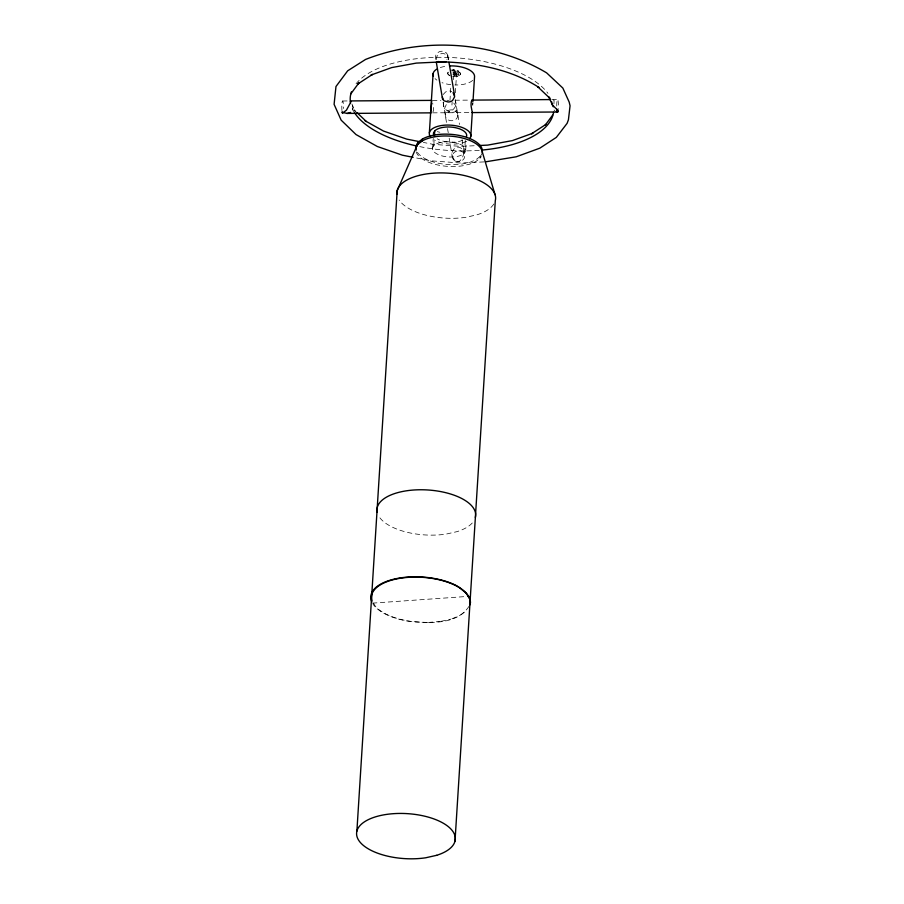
<?xml version="1.0" encoding="UTF-8"?>
<svg xmlns="http://www.w3.org/2000/svg" width="904" height="904" viewBox="0 0 904 904"><rect width="100%" height="100%" fill="white"/><g stroke="black" fill="none" stroke-linecap="round" stroke-linejoin="round"><path stroke-width="0.68" stroke-dasharray="4.52 3.39" d="M432.575 149.16L433.253 138.414M433.784 145.872L434.214 139.148M449.955 100.581L450.904 85.552M458.238 74.569L458.012 70.546L453.887 69.438L453.763 71.359L457.887 72.467L458.238 74.569L454.475 75.563L451.39 74.727M451.943 105.033L452.124 102.208M453.537 79.676L453.808 75.45M454.475 75.563L454.599 73.642L458.362 72.648M455.367 92.818L456.565 73.676M457.887 72.467L458.012 70.546M452.938 76.557A6.385 2.904 3.6 0 0 460.464 73.845L460.475 73.552A6.385 2.904 3.6 0 0 452 70.614M464.509 152.923L465.357 139.487M465.718 149.635L466.227 141.566M472.747 105.406L472.916 102.581M416.156 151.861A33.29 15.165 3.6 0 0 462.306 165.839L469.741 164.166L475.764 161.613L479.967 158.347L480.08 156.505A33.29 15.165 3.6 0 0 482.182 152.753M352.616 110.017L352.91 107.983L351.78 103.79M472.543 104.446L472.894 102.898M435.965 59.494C436.383 51.901 448.565 51.291 448.339 59.438M443.762 102.333C440.598 114.367 465.323 116.458 453.763 103.101M432.948 111.87L432.959 111.825A5.65 2.859 76.1 0 0 433.298 106.378L432.7 103.248M553.926 103.903L554.107 100.242L552.333 99.847M443.096 94.57L445.672 91.892L448.768 90.897A6.249 5.537 -6.4 0 1 451.83 91.722M468.961 606.392C456.317 625.692 427.682 623.059 407.534 621.071A49.935 22.747 3.6 0 1 373.024 604.121M446.327 104.627C438.112 119.125 459.831 110.582 455.243 101.203M480.08 156.505L475.877 159.759L469.854 162.313L462.419 163.986A33.29 15.165 3.6 0 1 416.665 151.002M460.882 614.889L466.238 610.742M452.045 618.765L459.763 615.5M451.378 70.105L453.887 69.438M440.971 621.353L450.734 619.161M428.406 622.438L439.807 621.511M372.425 603.137L465.334 596.583M474.171 145.747L460.644 146.38L433.016 144.335L423.332 142.414M484.103 161.906L460.475 163.014L430.688 160.799L414.484 157.59M342.571 100.988L348.187 100.943M432.474 100.378L440.903 100.321M454.961 100.22L470.408 100.118M551.892 99.564L557.508 99.53M432.643 112.842L470.577 112.593M427.728 622.449L415.241 621.929A49.449 22.521 3.6 0 1 375.544 606.539L371.985 600.697M447.084 100.276L448.734 100.4M437.276 131.668L439.841 132.255M555.011 111.034L554.073 109.994M355.95 111.644L354.052 109.847L355.193 111.237L351.859 103.87M447.796 55.381L448.734 60.907M455.277 99.609L459.492 124.492M462.057 139.691L464.633 154.9M443.096 102.31L446.599 123.046M447.536 128.571L448.237 132.718M449.175 138.244L452.452 157.601M472.25 522.998A49.449 22.521 3.6 0 1 457.062 531.631L446.011 534.117A49.449 22.521 3.6 0 1 378.516 515.721M453.073 72.399A2.452 1.119 3.6 0 1 456.576 73.529A2.452 1.119 3.6 0 1 453.288 74.478M453.062 72.682A2.452 1.119 3.6 0 1 456.554 73.823A2.452 1.119 3.6 0 1 453.277 74.772M481.29 156.528A33.29 15.165 3.6 0 1 479.967 158.347M462.712 140.176A16.645 7.582 3.6 0 1 437.242 138.798M452.96 74.252A2.452 1.119 3.6 0 1 456.452 75.394A2.452 1.119 3.6 0 1 453.175 76.331M493.821 204.01A49.449 22.521 3.6 0 1 476.996 214.802L465.944 217.288A49.449 22.521 3.6 0 1 399.161 200.066M472.702 80.332A20.803 9.481 3.6 0 1 454.881 84.987M450.813 84.694A20.803 9.481 3.6 0 1 442.022 82.682M436.881 80.117A20.803 9.481 3.6 0 1 435.05 78.603M440.316 67.551A20.803 9.481 3.6 0 1 447.39 66.105M466.114 141.453A20.803 9.481 3.6 0 1 434.282 139.984M436.146 59.427A6.238 5.526 -9.6 0 1 442.056 51.189A6.238 5.526 -9.6 0 1 446.915 59.585M556.751 106.062A6.238 0.836 89.6 0 1 557.734 99.666A6.238 0.836 89.6 0 1 558.356 108.627M341.961 110.593A6.238 0.836 89.6 0 1 342.458 101.078A6.238 0.836 89.6 0 1 343.475 108.548M479.256 150.29A101.96 46.443 3.6 0 1 419.806 146.629M354.379 112.435A101.96 46.443 3.6 0 1 351.441 106.333M356.063 83.756A101.96 46.443 3.6 0 1 452.079 57.585A101.96 46.443 3.6 0 1 547.982 93.394M453.096 73.812A1.345 0.61 3.6 0 0 455.119 73.925A1.345 0.61 3.6 0 0 454.893 72.998L454.576 72.908A1.345 0.61 3.6 0 0 453.017 73.055M460.475 73.552A6.385 2.904 3.6 0 1 452.96 76.264M449.977 75.473A6.385 2.904 3.6 0 1 448.373 71.913M451.977 70.896A6.385 2.904 3.6 0 1 460.464 73.845M449.955 75.766A6.385 2.904 3.6 0 1 448.35 72.207M453.085 74.094A1.345 0.61 3.6 0 0 455.096 74.218A1.345 0.61 3.6 0 0 454.87 73.292L454.554 73.201A1.345 0.61 3.6 0 0 453.243 73.247M464.114 152.719L462.306 158.019L459.729 161.149L457.887 161.76C443.435 155.68 458.701 138.391 464.125 152.652M457.808 115.271C457.469 122.978 444.881 122.345 445.299 114.605C445.943 107.915 457.989 108.435 457.808 115.271M434.157 145.374L432.813 147.194A16.645 7.582 3.6 0 0 444 156.369A16.645 7.582 3.6 0 0 464.147 153.42L465.492 151.601A16.645 7.582 3.6 0 0 454.294 142.436A16.645 7.582 3.6 0 0 434.157 145.374M455.13 161.002A6.238 5.526 -9.6 0 0 464.758 156.335A6.238 5.526 -9.6 0 0 455.729 151.397A6.238 5.526 -9.6 0 0 455.13 161.002"/><path stroke-width="1.36" d="M356.888 831.138L397.184 190.631L416.009 147.894A33.29 15.165 3.6 0 1 418.1 144.143L422.304 140.888A33.29 15.165 3.6 0 1 457.062 136.911A33.29 15.165 3.6 0 1 481.911 150.64L495.064 194.71M418.1 144.143L418.213 142.301L422.417 139.035A33.29 15.165 3.6 0 1 461.322 135.871A33.29 15.165 3.6 0 1 482.182 152.753M422.304 140.888L422.417 139.035M429.366 132.831L433.095 73.665M434.383 136.459L434.722 131.08M470.792 136.391L472.295 112.446M473.007 101.18L474.51 77.235A20.803 9.481 3.6 0 0 450.022 65.924M455.006 841.115L495.302 200.609A49.449 22.521 3.6 0 0 447.943 173.15A49.449 22.521 3.6 0 0 396.924 194.157M351.419 91.903A101.96 46.443 3.6 0 0 350.503 102.66L346.469 110.141L343.034 112.763L342.221 112.367L347.17 113.418L350.65 112.424M469.639 605.183L470.509 602.313C469.775 594.075 462.543 589.295 456.045 585.453A49.935 22.747 3.6 0 0 397.037 578.492A49.935 22.747 3.6 0 0 371.838 601.951M350.594 94.163L358.911 82.897L357.622 84.117L372.459 74.422L371.081 75.021L391.647 67.597L416.303 63.099L439.299 62.014M545.089 125.317L552.581 115.181M546.378 124.097L531.541 133.781L532.919 133.182L512.353 140.617L487.697 145.115L479.583 145.499M446.034 61.811L437.287 61.913M468.125 596.38L468.86 596.335M485.493 161.839L516.252 156.787L539.812 148.177L556.322 137.397L567.102 123.351L568.424 119.803L570.062 105.779L569.181 102.073L562.842 88.061L546.615 72.851C493.042 40.917 423.377 36.691 365.566 59.438L347.678 70.806L335.972 86.524L334.096 104.344L341.158 120.153L356.029 134.56L377.318 146.493L402.325 155.172L413.139 157.319M351.001 100.92L431.072 100.389M471.82 100.107L550.491 99.576M346.944 113.429L431.231 112.853M471.978 112.582L557.678 111.994A6.238 0.836 89.6 0 1 556.909 109.135M444.745 61.924C477.47 63.178 511.088 69.371 538.965 87.462L537.62 86.66L549.948 98.366L548.807 96.965L553.259 106.796M420.563 141.86L406.721 139.114L383.533 131.069L365.035 120.74M556.31 111.723L557.689 111.983L556.954 109.474L552.423 104.966L551.553 101.598M465.944 592.934L459.435 587.656A49.449 22.521 3.6 0 0 401.116 578.119A49.449 22.521 3.6 0 0 371.985 600.697M356.899 112.548L366.38 121.543M472.295 112.571L471.187 106.638A6.147 1.842 84.4 0 1 471.538 101.09L472.385 100.107L472.781 100.796M431.705 100.513L431.027 111.237M453.073 92.626L454.667 96.739L452.576 100.48A6.249 5.537 -6.4 0 1 448.068 101.982L443.853 100.751L442.327 97.09M466.181 593.205L469.504 598.651M350.842 101.621L350.481 100.932L350.515 102.638M448.96 62.297L454.576 95.462M436.316 62.229L442.621 99.553M469.651 599.205L469.854 604.471M377.171 512.172A49.449 22.521 3.6 0 1 426.711 489.911A49.449 22.521 3.6 0 1 475.368 517.438M433.513 134.38A16.645 7.582 3.6 0 1 433.739 132.402L435.084 130.583A16.645 7.582 3.6 0 1 455.232 127.645A16.645 7.582 3.6 0 1 466.419 136.809M416.281 150.007A33.29 15.165 3.6 0 1 418.213 142.301M433.378 76.162A20.803 9.481 3.6 0 1 436.688 69.212M430.62 136.967A20.803 9.481 3.6 0 1 449.909 125.102A20.803 9.481 3.6 0 1 469.662 138.764M444.508 61.585A6.238 5.526 -9.6 0 1 438.293 61.495M558.243 109.972A6.238 0.836 89.6 0 1 557.892 111.712M342.514 113.316A6.238 0.836 89.6 0 1 342.107 111.836M553.564 112.311A101.96 46.443 3.6 0 1 481.945 150.064M417.139 146.075A101.96 46.443 3.6 0 1 354.379 112.435M436.688 855.308L425.648 857.794A49.449 22.521 3.6 0 1 356.594 833.081A49.449 22.521 3.6 0 1 427.954 817.024A49.449 22.521 3.6 0 1 436.688 855.308"/></g></svg>
